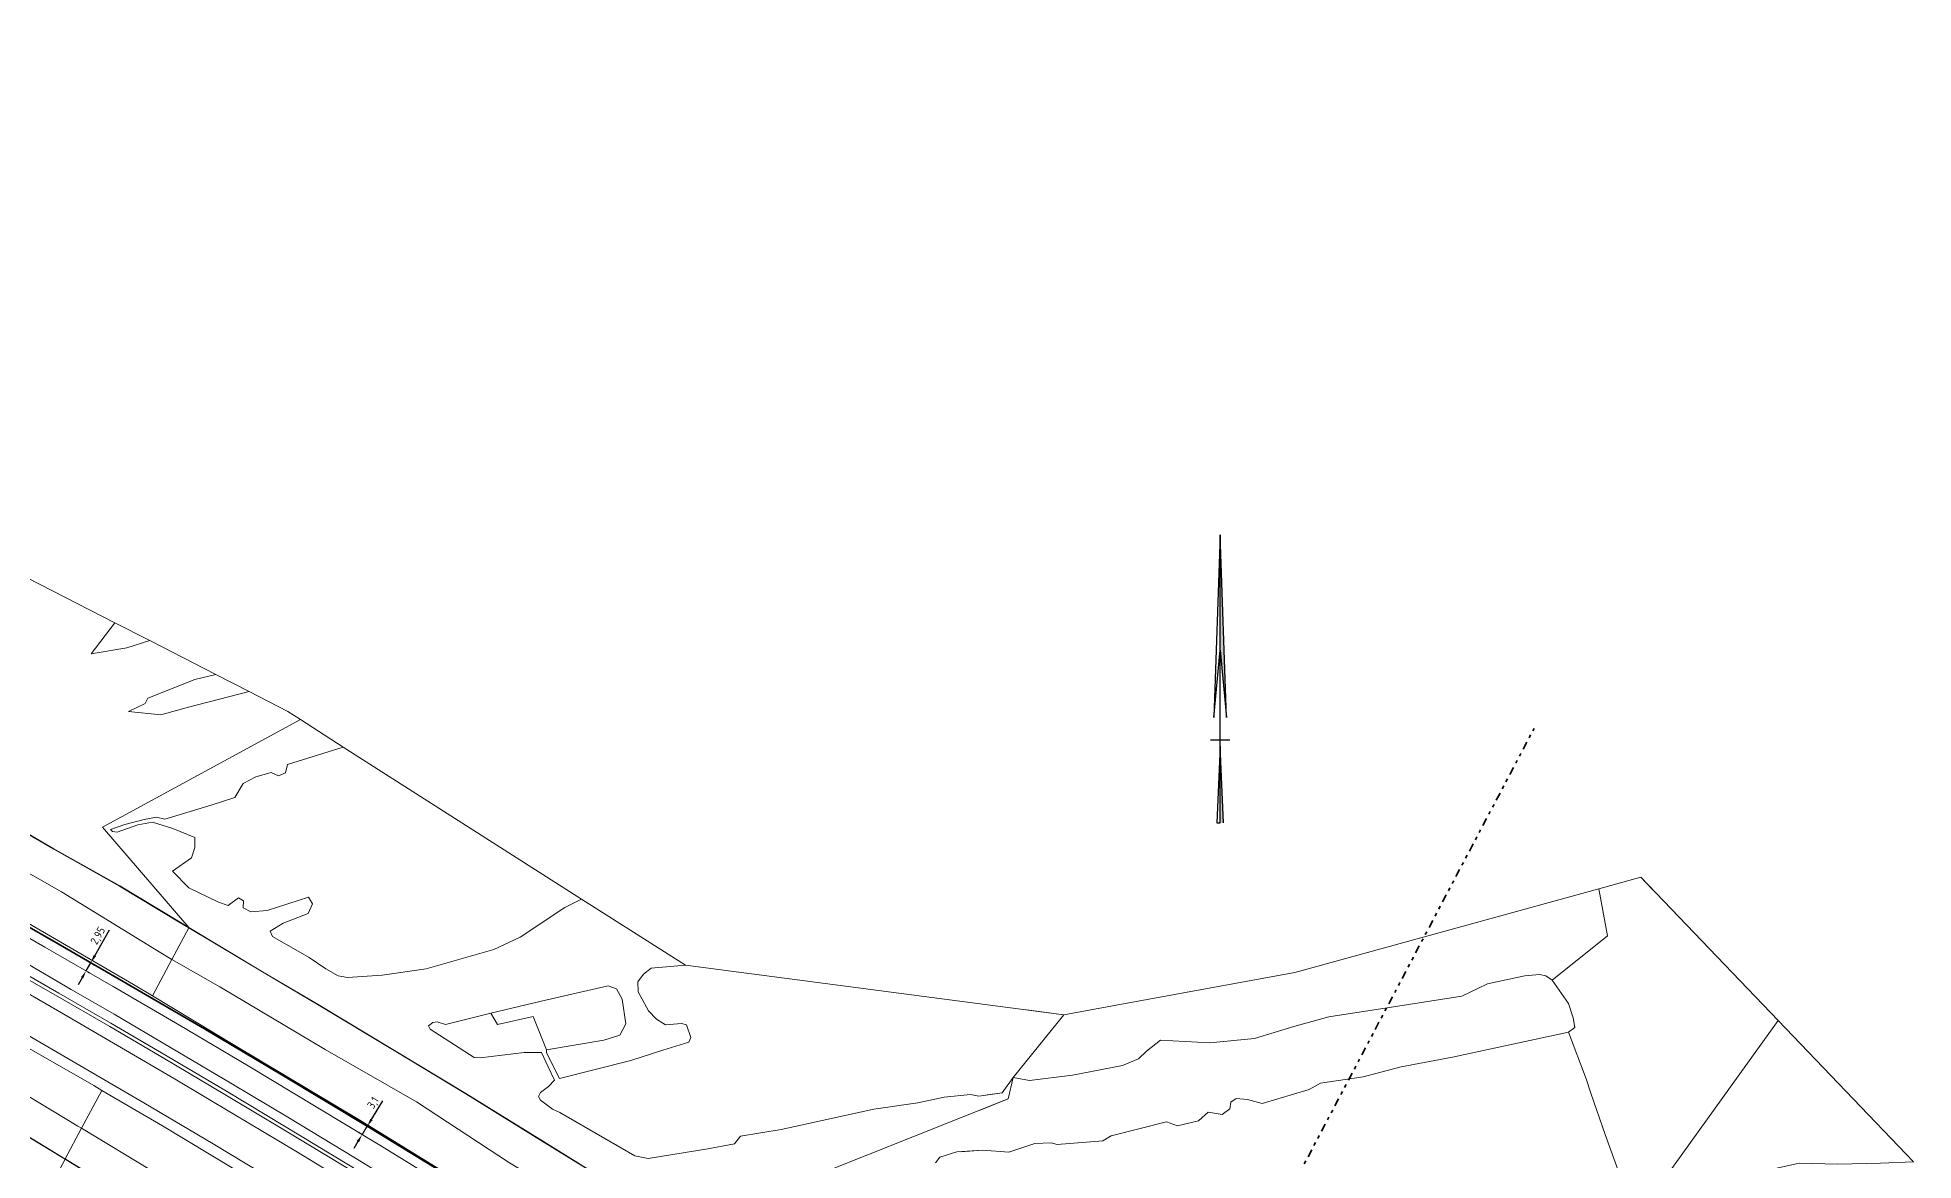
# Model space of a CAD drawing. Header units: metres. Extents: x 112942 to 118371, y 496117 to 499046.
# Drawn here: x 114180 to 114766, y 498146 to 498497 of the extents above; entities that cross this region are included whole.
import ezdxf

# ---------------------------------------------------------------- set-up
doc = ezdxf.new("R2010")
doc.units = ezdxf.units.M
doc.linetypes.add('AL-TEKENBLADGRENS', pattern=[11.5, 2.5, -1.5, 1, -1.5, 1, -1.5, 2.5])
for name, color, linetype, lineweight in [('B-WE-OG-TOPOKAART-G', 7, 'Continuous', 18), ('N-WE-KL-DATA_GLASVEZEL-G', 90, 'KL-GLASVEZEL-N', 35), ('N-WE-KL-DATA_GLASVEZEL-M', 7, 'Continuous', 18), ('X-XX-AL-ORIENTATIE-S', 7, 'Continuous', 25), ('X-XX-AL-TEKENBLADGRENS-G', 7, 'AL-TEKENBLADGRENS', 35)]:
    doc.layers.add(name, color=color, linetype=linetype, lineweight=lineweight)
doc.styles.add('ISO', font='isocp.shx')
doc.linetypes.add('KL-GLASVEZEL-N', pattern='A,4,-1,[101,NLCS.SHX,S=0.5,R=0,X=0,Y=0],-1,4,-1,["G",Standard,S=1,R=0,X=-0.25,Y=-0.5],-1.5', length=12.5)
doc.dimstyles.new('ISO', dxfattribs={"dimtxt": 2.5, "dimasz": 2.5, "dimexe": 1.25, "dimexo": 0.625, "dimtad": 1, "dimtxsty": 'ISO', "dimcen": 2.5, "dimadec": 0, "dimazin": 0, "dimtfac": 1, "dimtmove": 0, "dimatfit": 3, "dimfxl": 0, "dimarcsym": 0})

# ---------------------------------------------------------------- blocks, each defined once
blk = doc.blocks.new('*D55')
at = {"layer": 'Defpoints', "color": 0, "transparency": 16777216}
for p in [(114282.58, 498156.53), (114282.58, 498156.53), (114280.96, 498153.89)]:
    blk.add_point(p, dxfattribs=at)
at = {"layer": 'N-WE-KL-DATA_GLASVEZEL-M', "color": 0, "lineweight": -2, "transparency": 16777216}
for p, q in [((114283.89, 498158.66), (114287.48, 498164.52)), ((114280.96, 498153.89), (114282.58, 498156.53)), ((114282.05, 498156.86), (114281.51, 498157.18)), ((114279.66, 498151.75), (114278.35, 498149.62)), ((114280.43, 498154.21), (114279.9, 498154.54))]:
    blk.add_line(p, q, dxfattribs=at)
at = {"layer": 'N-WE-KL-DATA_GLASVEZEL-M', "color": 0, "transparency": 16777216}
for points in [[(114283.53, 498158.88), (114284.24, 498158.44), (114282.58, 498156.53)], [(114279.3, 498151.97), (114280.01, 498151.54), (114280.96, 498153.89)]]:
    blk.add_solid(points, dxfattribs=at)
at = {"layer": 'N-WE-KL-DATA_GLASVEZEL-M', "color": 0, "transparency": 16777216, "insert": (114284.58, 498163.74), "char_height": 2.5, "attachment_point": 5, "rotation": 58.51484, "style": 'ISO'}
blk.add_mtext('3,1', dxfattribs=at)
blk = doc.blocks.new('*D56')
at = {"layer": 'Defpoints', "color": 0, "transparency": 16777216}
for p in [(114194.75, 498205.08), (114196.22, 498207.64), (114196.22, 498207.64)]:
    blk.add_point(p, dxfattribs=at)
at = {"layer": 'N-WE-KL-DATA_GLASVEZEL-M', "color": 0, "lineweight": -2, "transparency": 16777216}
for p, q in [((114197.47, 498209.81), (114202.11, 498217.87)), ((114194.75, 498205.08), (114196.22, 498207.64)), ((114195.29, 498204.77), (114195.83, 498204.46)), ((114196.76, 498207.33), (114197.3, 498207.02)), ((114193.5, 498202.92), (114192.25, 498200.75))]:
    blk.add_line(p, q, dxfattribs=at)
at = {"layer": 'N-WE-KL-DATA_GLASVEZEL-M', "color": 0, "transparency": 16777216}
for points in [[(114197.11, 498210.02), (114197.83, 498209.6), (114196.22, 498207.64)], [(114193.14, 498203.13), (114193.86, 498202.71), (114194.75, 498205.08)]]:
    blk.add_solid(points, dxfattribs=at)
at = {"layer": 'N-WE-KL-DATA_GLASVEZEL-M', "color": 0, "transparency": 16777216, "insert": (114198.62, 498215.95), "char_height": 2.5, "attachment_point": 5, "rotation": 60.0744, "style": 'ISO'}
blk.add_mtext('2,95', dxfattribs=at)
blk = doc.blocks.new('SAL-ORIENTATIE_NOORDPIJL-SO')
for p, q in [((0, 64), (-2, 7)), ((0, -26), (0, 64)), ((2, 7), (0, 64)), ((-2, 7), (0, 28)), ((0, 28), (2, 7)), ((-3, 0), (3, 0)), ((0, -2), (-1, -26)), ((1, -26), (0, -2)), ((-1, -26), (0, -26))]:
    blk.add_line(p, q)
for points in [[(2, 7), (0, 28), (0, 64)], [(0, -26), (1, -26), (0, -2)]]:
    blk.add_solid(points)

msp = doc.modelspace()

# ---------------------------------------------------------------- linework, layer by layer
at = {"layer": 'B-WE-OG-TOPOKAART-G'}
for points in [[(114226.834, 498218.514, -0.935), (114221.578, 498208.678, 0.217), (114218.066, 498210.683, 0.22), (114187.068, 498229.807, 0.07), (114160.811, 498244.714, 0.09), (114140.788, 498255.004, 0.2), (114117.894, 498268.329, 0.22), (114093.724, 498281.305, 0.177), (114069.459, 498295.199, 0.183), (114048.927, 498305.576, 0.18), (114025.221, 498318.342, 0.133), (114021.494, 498320.245, 0.129), (114026.283, 498329.544, -0.855), (114033.428, 498325.805, -0.863), (114057.028, 498313.416, -0.873), (114079.251, 498301.689, -0.857), (114103.852, 498288.726, -0.88), (114123.005, 498278.522, -0.933), (114143.408, 498266.853, -0.95), (114167.201, 498253.188, -0.92), (114184.64, 498243.122, -0.943), (114205.187, 498231.517, -0.983), (114223.873, 498220.288, -0.947), (114226.834, 498218.514, -0.935)], [(114172.461, 498329.889, -1.05), (114203.715, 498313.861, -1.02), (114196.293, 498304.167, -1.02), (114207.512, 498306.054, -1.04), (114214.608, 498308.275, -1.027), (114235.252, 498297.688, -1.013), (114228.713, 498296.161, -1.017), (114214.065, 498290.267, -1.03), (114213.199, 498288.578, -0.99), (114207.971, 498286.148, -0.99), (114218.097, 498285.073, -0.987), (114226.718, 498287.508, -0.973), (114245.682, 498292.34, -0.93), (114257.759, 498286.146, -1.117), (114261.682, 498283.646, -1.096), (114199.851, 498249.986, -1.095), (114226.885, 498218.6, -1.113)], [(114221.578, 498208.678, 0.217), (114215.458, 498197.237, 6.227), (114209.531, 498200.798, 6.183), (114169.703, 498224.019, 6.2), (114140.422, 498240.735, 6.247), (114115.293, 498254.577, 6.233), (114089.548, 498268.967, 6.3), (114064.71, 498282.483, 6.313), (114040.288, 498295.244, 6.287), (114018.185, 498307.136, 6.26), (114015.472, 498308.553, 6.257), (114021.494, 498320.245, 0.129), (114025.221, 498318.342, 0.133), (114048.927, 498305.576, 0.18), (114069.459, 498295.199, 0.183), (114093.724, 498281.305, 0.177), (114117.894, 498268.329, 0.22), (114140.788, 498255.004, 0.2), (114160.811, 498244.714, 0.09), (114187.068, 498229.807, 0.07), (114218.066, 498210.683, 0.22), (114221.578, 498208.678, 0.217)], [(114214.608, 498308.275, -1.027), (114207.512, 498306.054, -1.04), (114196.293, 498304.167, -1.02), (114203.715, 498313.861, -1.02), (114214.608, 498308.275, -1.027)], [(114245.682, 498292.34, -0.93), (114226.718, 498287.508, -0.973), (114218.097, 498285.073, -0.987), (114207.971, 498286.148, -0.99), (114213.199, 498288.578, -0.99), (114214.065, 498290.267, -1.03), (114228.713, 498296.161, -1.017), (114235.252, 498297.688, -1.013), (114245.682, 498292.34, -0.93)], [(114361.625, 498136.925, -1.113), (114337.604, 498151.804, -1.113), (114313.42, 498166.786, -1.113), (114291.065, 498180.248, -1.113), (114267.286, 498194.578, -1.113), (114250.385, 498204.52, -1.113), (114226.885, 498218.6, -1.113), (114199.851, 498249.986, -1.095), (114261.682, 498283.646, -1.096), (114275.049, 498275.025, -1.032), (114257.674, 498269.59, -1.041), (114257.043, 498266.989, -1.041), (114254.825, 498265.971, -1.041), (114252.551, 498267.044, -1.047), (114247.734, 498265.733, -1.044), (114243.825, 498263.64, -1.049), (114241.162, 498259.201, -1.049), (114234.083, 498257.009, -1.072), (114219.345, 498252.471, -1.072), (114216.732, 498253.121, -1.072), (114212.935, 498252.386, -1.072), (114206.893, 498250.839, -1.072), (114202.371, 498249.227, -1.072), (114203.007, 498248.643, -1.072), (114204.44, 498248.38, -1.072), (114210.944, 498250.749, -1.072), (114215.466, 498251.552, -1.072), (114221.805, 498249.608, -1.058), (114228.768, 498246.774, -1.009), (114228.74, 498243.617, -1.009), (114227.67, 498240.402, -1.009), (114221.726, 498236.212, -1.009), (114226.831, 498231.03, -1.009), (114236.068, 498226.512, -0.995), (114239.123, 498225.551, -0.986), (114242.372, 498227.857, -0.966), (114243.962, 498226.922, -0.966), (114243.868, 498224.807, -1.006), (114246.161, 498223.538, -1.006), (114251.305, 498223.979, -1.006), (114264.18, 498228.06, -0.961), (114265.511, 498225.986, -0.935), (114264.134, 498223.033, -0.935), (114256.351, 498219.951, -0.889), (114252.233, 498217.472, -0.918), (114252.994, 498215.814, -0.918), (114264.431, 498209.27, -0.958), (114269.639, 498205.704, -0.972), (114273.515, 498203.537, -0.926), (114276.374, 498202.986, -0.926), (114287.215, 498203.705, -0.869), (114300.948, 498205.702, -0.846), (114322.138, 498211.746, -0.932), (114330.331, 498215.571, -0.909), (114344.336, 498224.913, -0.823), (114349.516, 498227.45, -0.843), (114381.974, 498206.909, -0.857), (114371.244, 498205.956, -0.92), (114368.835, 498204.052, -0.92), (114367.082, 498201.7, -0.92), (114367.204, 498198.543, -0.92), (114370.459, 498192.564, -0.909), (114372.955, 498189.999, -0.909), (114375.747, 498188.243, -0.909), (114380.729, 498188.634, -0.909), (114382.337, 498188.177, -0.849), (114383.701, 498184.235, -0.817), (114383.064, 498182.772, -0.78), (114374.96, 498180.28, -0.766), (114364.971, 498177.126, -0.86), (114342.661, 498171.492, -0.912), (114338.535, 498179.47, -0.935), (114338.564, 498180.436, -0.935), (114356.526, 498183.411, -0.766), (114361.494, 498184.98, -0.766), (114363.364, 498188.573, -0.766), (114362.197, 498196.225, -0.809), (114360.395, 498199.517, -0.809), (114357.889, 498200.399, -0.809), (114336.516, 498195.464, -0.809), (114321.234, 498191.916, -0.806), (114307.036, 498188.35, -0.803), (114304.428, 498189.15, -0.837), (114303.019, 498188.965, -0.837), (114301.675, 498187.922, -0.875), (114302.189, 498186.902, -0.875), (114315.952, 498177.987, -0.846), (114317.904, 498177.941, -0.846), (114331.56, 498179.533, -0.869), (114337.007, 498179.604, -0.918), (114339.107, 498175.094, -0.883), (114341.027, 498170.904, -0.898), (114339.223, 498168.979, -0.883), (114336.689, 498167.103, -0.923), (114336.104, 498165.797, -0.923), (114336.683, 498164.649, -0.923), (114340.452, 498161.892, -0.92), (114342.775, 498160.87, -0.92), (114366.165, 498147.247, -0.912), (114370.364, 498146.484, -0.932), (114388.968, 498149.438, -0.966), (114397.311, 498151.022, -0.986), (114399.155, 498153.4, -0.986), (114411.905, 498155.503, -0.986), (114440.881, 498161.823, -0.986), (114454.574, 498163.805, -0.961), (114462.831, 498165.617, -0.961), (114470.997, 498166.469, -0.961), (114473.605, 498165.978, -0.961), (114480.939, 498167.025, -1.001), (114484.362, 498171.75, -0.986), (114482.76, 498165.063, -1.084), (114393.424, 498129.455, -1.084)], [(114199.687, 498167.756, 6.379), (114193.348, 498155.905, 0.139), (114192.176, 498156.614, 0.137), (114163.807, 498173.646, 0.277), (114139.701, 498187.245, 0.25), (114113.947, 498201.727, 0.17), (114094.501, 498213.073, 0.193), (114075.619, 498223.612, 0.147), (114052.497, 498236.385, 0.07), (114032.793, 498246.739, 0.063), (114013.597, 498257.343, 0.16), (113994.261, 498267.368, 0.141), (114000.294, 498279.082, 6.4), (114015.521, 498271.12, 6.43), (114042.013, 498257.175, 6.397), (114068.302, 498243.076, 6.387), (114096.917, 498226.869, 6.293), (114127.107, 498209.785, 6.43), (114151.767, 498195.86, 6.297), (114175.482, 498181.656, 6.3), (114197.127, 498169.25, 6.387), (114199.687, 498167.756, 6.379)], [(114349.516, 498227.45, -0.843), (114344.336, 498224.913, -0.823), (114330.331, 498215.571, -0.909), (114322.138, 498211.746, -0.932), (114300.948, 498205.702, -0.846), (114287.215, 498203.705, -0.869), (114276.374, 498202.986, -0.926), (114273.515, 498203.537, -0.926), (114269.639, 498205.704, -0.972), (114264.431, 498209.27, -0.958), (114252.994, 498215.814, -0.918), (114252.233, 498217.472, -0.918), (114256.351, 498219.951, -0.889), (114264.134, 498223.033, -0.935), (114265.511, 498225.986, -0.935), (114264.18, 498228.06, -0.961), (114251.305, 498223.979, -1.006), (114246.161, 498223.538, -1.006), (114243.868, 498224.807, -1.006), (114243.962, 498226.922, -0.966), (114242.372, 498227.857, -0.966), (114239.123, 498225.551, -0.986), (114236.068, 498226.512, -0.995), (114226.831, 498231.03, -1.009), (114221.726, 498236.212, -1.009), (114227.67, 498240.402, -1.009), (114228.74, 498243.617, -1.009), (114228.768, 498246.774, -1.009), (114221.805, 498249.608, -1.058), (114215.466, 498251.552, -1.072), (114210.944, 498250.749, -1.072), (114204.44, 498248.38, -1.072), (114203.007, 498248.643, -1.072), (114202.371, 498249.227, -1.072), (114206.893, 498250.839, -1.072), (114212.935, 498252.386, -1.072), (114216.732, 498253.121, -1.072), (114219.345, 498252.471, -1.072), (114234.083, 498257.009, -1.072), (114241.162, 498259.201, -1.049), (114243.825, 498263.64, -1.049), (114247.734, 498265.733, -1.044), (114252.551, 498267.044, -1.047), (114254.825, 498265.971, -1.041), (114257.043, 498266.989, -1.041), (114257.674, 498269.59, -1.041), (114275.049, 498275.025, -1.032), (114349.516, 498227.45, -0.843)], [(114193.348, 498155.905, 0.139), (114188.23, 498146.325, -0.776), (114187.253, 498146.928, -0.773), (114165.189, 498160.328, -0.773), (114146.598, 498171.24, -0.753), (114119.12, 498186.707, -0.717), (114094.745, 498200.796, -0.707), (114073.361, 498212.608, -0.72), (114052.608, 498223.938, -0.737), (114028.157, 498237.41, -0.717), (114008.962, 498247.647, -0.737), (113989.489, 498258.1, -0.672), (113994.261, 498267.368, 0.141), (114013.597, 498257.343, 0.16), (114032.793, 498246.739, 0.063), (114052.497, 498236.385, 0.07), (114075.619, 498223.612, 0.147), (114094.501, 498213.073, 0.193), (114113.947, 498201.727, 0.17), (114139.701, 498187.245, 0.25), (114163.807, 498173.646, 0.277), (114192.176, 498156.614, 0.137), (114193.348, 498155.905, 0.139)], [(114188.23, 498146.325, -0.776), (114188.177, 498146.24, -1.105), (114187.201, 498146.843, -1.116), (114165.138, 498160.242, -1.116), (114146.548, 498171.153, -1.116), (114119.07, 498186.62, -1.116), (114094.696, 498200.709, -1.116), (114073.313, 498212.52, -1.116), (114052.56, 498223.85, -1.116), (114028.109, 498237.322, -1.116), (114008.915, 498247.559, -1.116), (113989.442, 498258.012, -1.116), (113989.489, 498258.1, -0.672), (114008.962, 498247.647, -0.737), (114028.157, 498237.41, -0.717), (114052.608, 498223.938, -0.737), (114073.361, 498212.608, -0.72), (114094.745, 498200.796, -0.707), (114119.12, 498186.707, -0.717), (114146.598, 498171.24, -0.753), (114165.189, 498160.328, -0.773), (114187.253, 498146.928, -0.773), (114188.23, 498146.325, -0.776)], [(114226.885, 498218.6, -1.113), (114226.834, 498218.514, -0.935), (114223.873, 498220.288, -0.947), (114205.187, 498231.517, -0.983), (114184.64, 498243.122, -0.943), (114167.201, 498253.188, -0.92)], [(114167.251, 498253.275, -1.116), (114184.69, 498243.209, -1.116), (114205.237, 498231.603, -1.116), (114223.924, 498220.374, -1.116), (114226.885, 498218.6, -1.113)], [(114226.885, 498218.6, -1.113), (114223.924, 498220.374, -1.116), (114205.237, 498231.603, -1.116), (114184.69, 498243.209, -1.116), (114167.251, 498253.275, -1.116)], [(114660.152, 498179.854, -0.772), (114657.831, 498185.941, -0.781), (114659.825, 498187.38, -0.714), (114659.292, 498190.373, -0.714), (114657.868, 498194.914, -0.685), (114652.704, 498202.195, -0.685), (114670.018, 498215.993, -0.567), (114667.351, 498230.723, -0.83), (114680.494, 498234.313, -0.54), (114683.892, 498230.765, -0.532)], [(114723.329, 498189.592, -0.441), (114681.061, 498130.746, -0.957), (114677.347, 498131.749, -0.905), (114669.28, 498153.97, -0.994), (114664.821, 498166.909, -1.026), (114663.408, 498171.313, -0.76), (114657.831, 498185.941, -0.781), (114659.825, 498187.38, -0.714), (114659.292, 498190.373, -0.714), (114657.868, 498194.914, -0.685), (114652.704, 498202.195, -0.685), (114670.018, 498215.993, -0.567), (114667.351, 498230.723, -0.83), (114680.494, 498234.313, -0.54), (114723.329, 498189.592, -0.441)], [(114652.704, 498202.195, -0.685), (114650.765, 498203.546, -0.656), (114648.755, 498203.991, -0.656), (114644.238, 498203.526, -0.708), (114632.564, 498201.066, -0.939), (114624.553, 498197.167, -0.945), (114601.234, 498193.538, -0.945), (114582.995, 498190.765, -0.945), (114572.047, 498187.657, -0.925), (114559.764, 498183.995, -0.916), (114545.78, 498182.579, -0.922), (114530.35, 498183.398, -1.02), (114526.027, 498179.983, -0.913), (114523.518, 498177.549, -0.913), (114518.501, 498175.473, -0.939), (114502.903, 498172.476, -0.939), (114489.497, 498170.799, -0.922), (114484.362, 498171.75, -0.986), (114500.177, 498191.358, -1.068), (114516.565, 498194.354, -1.067), (114572.315, 498204.545, -1.063), (114667.351, 498230.723, -0.83), (114670.018, 498215.993, -0.567), (114652.704, 498202.195, -0.685)], [(114652.704, 498202.195, -0.685), (114650.765, 498203.546, -0.656), (114648.755, 498203.991, -0.656), (114644.238, 498203.526, -0.708), (114632.564, 498201.066, -0.939), (114624.553, 498197.167, -0.945), (114601.234, 498193.538, -0.945), (114582.995, 498190.765, -0.945), (114572.047, 498187.657, -0.925), (114559.764, 498183.995, -0.916), (114545.78, 498182.579, -0.922), (114530.35, 498183.398, -1.02), (114526.027, 498179.983, -0.913), (114523.518, 498177.549, -0.913), (114518.501, 498175.473, -0.939), (114502.903, 498172.476, -0.939), (114489.497, 498170.799, -0.922), (114484.362, 498171.75, -0.986), (114500.177, 498191.358, -1.068), (114516.565, 498194.354, -1.067), (114572.315, 498204.545, -1.063), (114667.351, 498230.723, -0.83), (114670.018, 498215.993, -0.567), (114652.704, 498202.195, -0.685)], [(114568.813, 497983.977, 6.667), (114566.256, 497985.394, 6.668), (114547.13, 497995.939, 6.73), (114533.851, 498003.377, 6.671), (114515.53, 498013.651, 6.667), (114498.072, 498023.533, 6.691), (114481.042, 498033.329, 6.714), (114462.714, 498043.897, 6.718), (114449.699, 498051.512, 6.719), (114431.087, 498062.464, 6.725), (114408.873, 498075.716, 6.736), (114389.029, 498087.563, 6.736), (114368.113, 498100.178, 6.738), (114347.66, 498112.671, 6.752), (114326.872, 498125.681, 6.725), (114307.103, 498137.925, 6.741), (114286.487, 498150.603, 6.745), (114266.619, 498162.615, 6.735), (114245.341, 498175.46, 6.734), (114223.903, 498188.113, 6.737), (114203.222, 498200.22, 6.737), (114181.891, 498212.522, 6.751), (114160.322, 498224.861, 6.756)], [(114160.322, 498224.861, 6.756), (114181.891, 498212.522, 6.751), (114203.222, 498200.22, 6.737), (114223.903, 498188.113, 6.737), (114245.341, 498175.46, 6.734), (114266.619, 498162.615, 6.735), (114286.487, 498150.603, 6.745), (114307.103, 498137.925, 6.741), (114326.872, 498125.681, 6.725), (114347.66, 498112.671, 6.752), (114368.113, 498100.178, 6.738), (114389.029, 498087.563, 6.736), (114408.873, 498075.716, 6.736), (114431.087, 498062.464, 6.725), (114449.699, 498051.512, 6.719), (114462.714, 498043.897, 6.718), (114481.042, 498033.329, 6.714), (114498.072, 498023.533, 6.691), (114515.53, 498013.651, 6.667), (114533.851, 498003.377, 6.671), (114547.13, 497995.939, 6.73), (114566.256, 497985.394, 6.668), (114568.813, 497983.977, 6.667)], [(114169.703, 498224.019, 6.2), (114209.531, 498200.798, 6.183), (114215.458, 498197.237, 6.227), (114241.219, 498181.76, 6.42), (114280.264, 498158.399, 6.337), (114310.389, 498139.932, 6.353), (114335.767, 498124.318, 6.423), (114363.913, 498106.662, 6.43), (114395.287, 498087.6, 6.417), (114423.385, 498070.749, 6.307), (114434.07, 498064.385, 6.321), (114457.514, 498050.422, 6.353), (114481.708, 498035.877, 6.34), (114507.821, 498020.809, 6.503), (114519.57, 498014.603, 6.439), (114526.177, 498011.113, 6.403), (114535.233, 498006.33, 6.353)], [(114440.05, 498075.871, 0.13), (114415.28, 498090.648, 0.087), (114378.3, 498114.203, 0.017), (114327.068, 498145.127, 0.137), (114297.945, 498164.141, 0.023), (114269.457, 498180.561, 0.117), (114236.552, 498200.131, 0.203), (114221.578, 498208.678, 0.217), (114226.834, 498218.514, -0.935), (114250.334, 498204.434, -0.837), (114267.235, 498194.492, -0.94), (114291.013, 498180.162, -0.937), (114313.368, 498166.701, -0.943), (114337.551, 498151.719, -0.963), (114361.573, 498136.84, -0.933), (114383.663, 498123.364, -0.903), (114385.94, 498121.971, -0.905), (114398.319, 498114.395, -0.913), (114418.212, 498102.124, -0.917), (114432.587, 498093.499, -0.897), (114445.278, 498085.925, -0.928), (114440.05, 498075.871, 0.13)], [(114361.573, 498136.84, -0.933), (114337.551, 498151.719, -0.963), (114313.368, 498166.701, -0.943), (114291.013, 498180.162, -0.937), (114267.235, 498194.492, -0.94), (114250.334, 498204.434, -0.837), (114226.834, 498218.514, -0.935), (114226.885, 498218.6, -1.113), (114250.385, 498204.52, -1.113), (114267.286, 498194.578, -1.113), (114291.065, 498180.248, -1.113), (114313.42, 498166.786, -1.113), (114337.604, 498151.804, -1.113), (114361.625, 498136.925, -1.113)], [(114173.353, 498204.285, 6.995), (114185.221, 498197.502, 6.981), (114202.116, 498187.688, 6.981), (114219.347, 498177.567, 6.985), (114238.072, 498166.478, 6.995), (114256.188, 498155.629, 7), (114276.397, 498143.447, 7.021)], [(114563.949, 497973.545, 6.915), (114555.668, 497978.085, 6.914), (114537.227, 497988.317, 6.928), (114519.148, 497998.451, 6.902), (114495.663, 498011.825, 6.921), (114476.028, 498023.01, 6.938), (114457.662, 498033.644, 6.964), (114437.144, 498045.708, 6.982), (114423.54, 498053.677, 6.995), (114399.949, 498067.74, 7.008), (114379.408, 498080.088, 7), (114358.076, 498093.086, 7.001), (114337.054, 498106.022, 6.997), (114314.132, 498120.239, 7.005), (114294.667, 498132.284, 7.016), (114276.397, 498143.447, 7.021), (114256.188, 498155.629, 7), (114238.072, 498166.478, 6.995), (114219.347, 498177.567, 6.985), (114202.116, 498187.688, 6.981), (114185.221, 498197.502, 6.981), (114173.353, 498204.285, 6.995)], [(114564.388, 497974.487, 6.909), (114556.27, 497978.928, 6.915), (114537.89, 497989.186, 6.909), (114519.587, 497999.483, 6.891), (114496.173, 498012.676, 6.902), (114476.707, 498023.76, 6.934), (114457.894, 498034.68, 6.956), (114437.805, 498046.438, 6.974), (114423.805, 498054.694, 6.983), (114401.07, 498068.231, 6.996), (114379.925, 498081.022, 6.994), (114359.294, 498093.501, 6.988), (114337.05, 498107.22, 6.984), (114315.512, 498120.601, 6.992), (114295.004, 498133.294, 7), (114276.723, 498144.46, 7.004), (114256.746, 498156.557, 6.99), (114238.609, 498167.454, 6.979), (114220.035, 498178.428, 6.985), (114202.453, 498188.703, 6.966), (114186.228, 498198.14, 6.971), (114174.198, 498205.057, 6.974)], [(114175.147, 498208.024, 6.911), (114190.129, 498199.311, 6.895), (114203.513, 498191.557, 6.905), (114221.121, 498181.162, 6.908), (114240.008, 498169.986, 6.908), (114258.256, 498159.037, 6.917), (114278.364, 498146.857, 6.942), (114299.987, 498133.601, 6.929), (114317.589, 498122.675, 6.925), (114338.089, 498109.876, 6.928), (114361.692, 498095.308, 6.928), (114380.537, 498083.794, 6.929), (114403.322, 498070.069, 6.924), (114424.639, 498057.396, 6.923), (114439.205, 498048.794, 6.916), (114458.747, 498037.364, 6.908), (114478.071, 498026.025, 6.879), (114496.982, 498014.653, 6.851), (114520.213, 498000.651, 6.873), (114538.35, 497989.956, 6.891), (114556.533, 497979.347, 6.91), (114564.536, 497974.805, 6.904)], [(114434.07, 498064.385, 6.321), (114423.385, 498070.749, 6.307), (114395.287, 498087.6, 6.417), (114363.913, 498106.662, 6.43), (114335.767, 498124.318, 6.423), (114310.389, 498139.932, 6.353), (114280.264, 498158.399, 6.337), (114241.219, 498181.76, 6.42), (114215.458, 498197.237, 6.227), (114221.578, 498208.678, 0.217), (114236.552, 498200.131, 0.203), (114269.457, 498180.561, 0.117), (114297.945, 498164.141, 0.023), (114327.068, 498145.127, 0.137), (114378.3, 498114.203, 0.017), (114415.28, 498090.648, 0.087), (114440.05, 498075.871, 0.13), (114434.07, 498064.385, 6.321)], [(114484.362, 498171.75, -0.986), (114480.939, 498167.025, -1.001), (114473.605, 498165.978, -0.961), (114470.997, 498166.469, -0.961), (114462.831, 498165.617, -0.961), (114454.574, 498163.805, -0.961), (114440.881, 498161.823, -0.986), (114411.905, 498155.503, -0.986), (114399.155, 498153.4, -0.986), (114397.311, 498151.022, -0.986), (114388.968, 498149.438, -0.966), (114370.364, 498146.484, -0.932), (114366.165, 498147.247, -0.912), (114342.775, 498160.87, -0.92), (114340.452, 498161.892, -0.92), (114336.683, 498164.649, -0.923), (114336.104, 498165.797, -0.923), (114336.689, 498167.103, -0.923), (114339.223, 498168.979, -0.883), (114341.027, 498170.904, -0.898), (114339.107, 498175.094, -0.883), (114337.007, 498179.604, -0.918), (114331.56, 498179.533, -0.869), (114317.904, 498177.941, -0.846), (114315.952, 498177.987, -0.846), (114302.189, 498186.902, -0.875), (114301.675, 498187.922, -0.875), (114303.019, 498188.965, -0.837), (114304.428, 498189.15, -0.837), (114307.036, 498188.35, -0.803), (114321.234, 498191.916, -0.806), (114323.263, 498188.373, -0.737), (114334.413, 498190.822, -0.757), (114338.564, 498180.436, -0.935), (114338.535, 498179.47, -0.935), (114342.661, 498171.492, -0.912), (114364.971, 498177.126, -0.86), (114374.96, 498180.28, -0.766), (114383.064, 498182.772, -0.78), (114383.701, 498184.235, -0.817), (114382.337, 498188.177, -0.849), (114380.729, 498188.634, -0.909), (114375.747, 498188.243, -0.909), (114372.955, 498189.999, -0.909), (114370.459, 498192.564, -0.909), (114367.204, 498198.543, -0.92), (114367.082, 498201.7, -0.92), (114368.835, 498204.052, -0.92), (114371.244, 498205.956, -0.92), (114381.974, 498206.909, -0.857), (114500.177, 498191.358, -1.068), (114484.362, 498171.75, -0.986)], [(114393.424, 498129.455, -1.084), (114482.76, 498165.063, -1.084), (114484.362, 498171.75, -0.986), (114489.497, 498170.799, -0.922), (114502.903, 498172.476, -0.939), (114518.501, 498175.473, -0.939), (114523.518, 498177.549, -0.913), (114526.027, 498179.983, -0.913), (114530.35, 498183.398, -1.02), (114545.78, 498182.579, -0.922), (114559.764, 498183.995, -0.916), (114572.047, 498187.657, -0.925), (114582.995, 498190.765, -0.945), (114601.234, 498193.538, -0.945), (114624.553, 498197.167, -0.945), (114632.564, 498201.066, -0.939), (114644.238, 498203.526, -0.708), (114648.755, 498203.991, -0.656), (114650.765, 498203.546, -0.656), (114652.704, 498202.195, -0.685), (114657.868, 498194.914, -0.685), (114659.292, 498190.373, -0.714), (114659.825, 498187.38, -0.714), (114657.831, 498185.941, -0.781), (114621.559, 498178.159, -0.769), (114605.551, 498175.07, -0.824), (114593.671, 498172.011, -0.824), (114580.335, 498169.973, -0.859), (114576.851, 498168.033, -0.859), (114562.167, 498163.666, -0.87), (114557.615, 498164.913, -0.87), (114554.027, 498165.158, -0.87), (114552.407, 498164.058, -0.87), (114552.003, 498161.948, -0.87), (114549.603, 498160.194, -0.925), (114545.302, 498160.906, -0.925), (114542.227, 498158.225, -0.971), (114535.661, 498156.634, -0.971), (114532.312, 498157.888, -0.954), (114515.027, 498153.578, -0.954), (114512.375, 498151.966, -0.954), (114498.132, 498150.837, -0.954), (114496.183, 498151.397, -0.954), (114491.131, 498151.105, -0.954), (114482.963, 498148.419, -0.977), (114474.795, 498149.047, -0.928), (114466.766, 498148.508, -0.902), (114461.46, 498146.867, -0.902), (114460.148, 498145.127, -0.902)], [(114474.058, 498161.594, -1.084), (114482.76, 498165.063, -1.084), (114484.362, 498171.75, -0.986), (114489.497, 498170.799, -0.922), (114502.903, 498172.476, -0.939), (114518.501, 498175.473, -0.939), (114523.518, 498177.549, -0.913), (114526.027, 498179.983, -0.913), (114530.35, 498183.398, -1.02), (114545.78, 498182.579, -0.922), (114559.764, 498183.995, -0.916), (114572.047, 498187.657, -0.925), (114582.995, 498190.765, -0.945), (114601.234, 498193.538, -0.945), (114624.553, 498197.167, -0.945), (114632.564, 498201.066, -0.939), (114644.238, 498203.526, -0.708), (114648.755, 498203.991, -0.656), (114650.765, 498203.546, -0.656), (114652.704, 498202.195, -0.685), (114657.868, 498194.914, -0.685), (114659.292, 498190.373, -0.714), (114659.825, 498187.38, -0.714), (114657.831, 498185.941, -0.781), (114621.559, 498178.159, -0.769), (114605.551, 498175.07, -0.824), (114593.671, 498172.011, -0.824), (114580.335, 498169.973, -0.859), (114576.851, 498168.033, -0.859), (114562.167, 498163.666, -0.87), (114557.615, 498164.913, -0.87), (114554.027, 498165.158, -0.87), (114552.407, 498164.058, -0.87), (114552.003, 498161.948, -0.87), (114549.603, 498160.194, -0.925), (114545.302, 498160.906, -0.925), (114542.227, 498158.225, -0.971), (114535.661, 498156.634, -0.971), (114532.312, 498157.888, -0.954), (114515.027, 498153.578, -0.954), (114512.375, 498151.966, -0.954), (114498.132, 498150.837, -0.954), (114496.183, 498151.397, -0.954), (114491.131, 498151.105, -0.954), (114482.963, 498148.419, -0.977), (114474.795, 498149.047, -0.928), (114467.994, 498148.59, -0.906)], [(114562.326, 497970.066, 6.919), (114556.902, 497973.053, 6.924), (114539.937, 497982.463, 6.937), (114523.844, 497991.473, 6.95), (114506.241, 498001.35, 6.951), (114487.419, 498012.035, 6.933), (114469.25, 498022.44, 6.987), (114448.67, 498034.427, 7.005), (114430.013, 498045.377, 6.984), (114409.906, 498057.203, 7.017), (114391.561, 498068.176, 7.008), (114371.996, 498080.106, 7.006), (114356.107, 498089.794, 7.013), (114336.3, 498101.952, 7.005), (114318.966, 498112.661, 7.014), (114303.782, 498122.1, 7.004), (114287.259, 498132.286, 7.01), (114260.254, 498148.711, 6.996), (114240.711, 498160.433, 7), (114222.55, 498171.237, 7.009), (114204.604, 498181.776, 7.002), (114187.752, 498191.596, 6.987), (114168.705, 498202.578, 6.999)], [(114168.705, 498202.578, 6.999), (114187.752, 498191.596, 6.987), (114204.604, 498181.776, 7.002), (114222.55, 498171.237, 7.009), (114240.711, 498160.433, 7), (114260.254, 498148.711, 6.996), (114287.259, 498132.286, 7.01), (114303.782, 498122.1, 7.004), (114318.966, 498112.661, 7.014), (114336.3, 498101.952, 7.005), (114356.107, 498089.794, 7.013), (114371.996, 498080.106, 7.006), (114391.561, 498068.176, 7.008), (114409.906, 498057.203, 7.017), (114430.013, 498045.377, 6.984), (114448.67, 498034.427, 7.005), (114469.25, 498022.44, 6.987), (114487.419, 498012.035, 6.933), (114506.241, 498001.35, 6.951), (114523.844, 497991.473, 6.95), (114539.937, 497982.463, 6.937), (114556.902, 497973.053, 6.924), (114562.326, 497970.066, 6.919)], [(114321.234, 498191.916, -0.806), (114336.516, 498195.464, -0.809), (114357.889, 498200.399, -0.809), (114360.395, 498199.517, -0.809), (114362.197, 498196.225, -0.809), (114363.364, 498188.573, -0.766), (114361.494, 498184.98, -0.766), (114356.526, 498183.411, -0.766), (114338.564, 498180.436, -0.935), (114334.413, 498190.822, -0.757), (114323.263, 498188.373, -0.737), (114321.234, 498191.916, -0.806)], [(114488.644, 498192.875, -1.047), (114500.177, 498191.358, -1.068), (114484.362, 498171.75, -0.986)], [(114170.279, 498188.638, 6.731), (114192.801, 498175.542, 6.709), (114212.804, 498163.833, 6.7), (114234.403, 498151.038, 6.725), (114254.433, 498138.991, 6.731), (114273.77, 498127.297, 6.719), (114296.329, 498113.493, 6.69), (114317.73, 498100.265, 6.705), (114339.089, 498087.047, 6.728), (114359.927, 498074.247, 6.725), (114379.598, 498062.301, 6.709), (114402.186, 498048.695, 6.744)], [(114557.528, 497959.776, 6.652), (114556.83, 497960.155, 6.652), (114535.226, 497972.137, 6.642), (114514.014, 497983.981, 6.634), (114492.126, 497996.296, 6.696), (114469.582, 498009.27, 6.709), (114447.332, 498022.034, 6.71), (114424.027, 498035.725, 6.728), (114402.186, 498048.695, 6.744), (114379.598, 498062.301, 6.709), (114359.927, 498074.247, 6.725), (114339.089, 498087.047, 6.728), (114317.73, 498100.265, 6.705), (114296.329, 498113.493, 6.69), (114273.77, 498127.297, 6.719), (114254.433, 498138.991, 6.731), (114234.403, 498151.038, 6.725), (114212.804, 498163.833, 6.7), (114192.801, 498175.542, 6.709), (114170.279, 498188.638, 6.731)], [(114460.148, 498145.127, -0.902), (114461.46, 498146.867, -0.902), (114466.766, 498148.508, -0.902), (114474.795, 498149.047, -0.928), (114482.963, 498148.419, -0.977), (114491.131, 498151.105, -0.954), (114496.183, 498151.397, -0.954), (114498.132, 498150.837, -0.954), (114512.375, 498151.966, -0.954), (114515.027, 498153.578, -0.954), (114532.312, 498157.888, -0.954), (114535.661, 498156.634, -0.971), (114542.227, 498158.225, -0.971), (114545.302, 498160.906, -0.925), (114549.603, 498160.194, -0.925), (114552.003, 498161.948, -0.87), (114552.407, 498164.058, -0.87), (114554.027, 498165.158, -0.87), (114557.615, 498164.913, -0.87), (114562.167, 498163.666, -0.87), (114576.851, 498168.033, -0.859), (114580.335, 498169.973, -0.859), (114593.671, 498172.011, -0.824), (114605.551, 498175.07, -0.824), (114621.559, 498178.159, -0.769), (114657.831, 498185.941, -0.781), (114660.152, 498179.854, -0.772)], [(114467.994, 498148.59, -0.906), (114474.795, 498149.047, -0.928), (114482.963, 498148.419, -0.977), (114491.131, 498151.105, -0.954), (114496.183, 498151.397, -0.954), (114498.132, 498150.837, -0.954), (114512.375, 498151.966, -0.954), (114515.027, 498153.578, -0.954), (114532.312, 498157.888, -0.954), (114535.661, 498156.634, -0.971), (114542.227, 498158.225, -0.971), (114545.302, 498160.906, -0.925), (114549.603, 498160.194, -0.925), (114552.003, 498161.948, -0.87), (114552.407, 498164.058, -0.87), (114554.027, 498165.158, -0.87), (114557.615, 498164.913, -0.87), (114562.167, 498163.666, -0.87), (114576.851, 498168.033, -0.859), (114580.335, 498169.973, -0.859), (114593.671, 498172.011, -0.824), (114605.551, 498175.07, -0.824), (114621.559, 498178.159, -0.769), (114657.831, 498185.941, -0.781), (114663.408, 498171.313, -0.76), (114664.821, 498166.909, -1.026), (114669.28, 498153.97, -0.994), (114677.347, 498131.749, -0.905)], [(114681.061, 498130.746, -0.957), (114723.329, 498189.592, -0.441), (114765.618, 498145.441, -0.343), (114755.309, 498144.993, -0.393), (114742.022, 498144.708, -0.54), (114729.899, 498145.03, -0.61), (114705.63, 498139.602, -0.809), (114704.594, 498140.788, -0.789), (114701.528, 498140.846, -0.719), (114699.867, 498139.54, -0.725), (114697.565, 498134.059, -0.804), (114695.292, 498131.944, -0.804), (114694.224, 498130.345, -0.76), (114693.341, 498126.672, -0.719), (114684.854, 498130.013, -0.795), (114681.061, 498130.746, -0.957)], [(114556.253, 497957.042, 6.247), (114526.865, 497973.24, 6.32), (114489.693, 497993.978, 6.353), (114466.96, 498007, 6.41), (114425.574, 498031.157, 6.243), (114418.862, 498035.174, 6.271), (114386.141, 498054.756, 6.41), (114353.084, 498074.73, 6.403), (114323.511, 498092.832, 6.337), (114292.441, 498112.01, 6.287), (114256.054, 498134.053, 6.277), (114218.604, 498156.717, 6.324), (114199.687, 498167.756, 6.379), (114197.127, 498169.25, 6.387), (114175.482, 498181.656, 6.3)], [(114476.28, 498166.36, -0.976), (114480.939, 498167.025, -1.001), (114484.362, 498171.75, -0.986), (114482.76, 498165.063, -1.084), (114474.058, 498161.594, -1.084)], [(114484.362, 498171.75, -0.986), (114480.939, 498167.025, -1.001), (114476.28, 498166.36, -0.976)], [(114413.246, 498024.387, 0.712), (114409.875, 498026.383, 0.71), (114394.075, 498035.784, 0.797), (114391.967, 498036.454, 0.406), (114388.412, 498038.545, 0.417), (114369.028, 498049.033, 0.18), (114351.941, 498059.409, 0.167), (114329.588, 498073.584, 0.173), (114308.341, 498086.696, 0.123), (114287.049, 498099.733, 0.147), (114261.918, 498115.112, 0.157), (114228.136, 498134.862, 0.197), (114193.348, 498155.905, 0.139), (114199.687, 498167.756, 6.379), (114218.604, 498156.717, 6.324), (114256.054, 498134.053, 6.277), (114292.441, 498112.01, 6.287), (114323.511, 498092.832, 6.337), (114353.084, 498074.73, 6.403), (114386.141, 498054.756, 6.41), (114418.862, 498035.174, 6.271), (114413.246, 498024.387, 0.712)], [(114165.138, 498160.242, -1.116), (114187.201, 498146.843, -1.116), (114188.177, 498146.24, -1.105)], [(114207.448, 498134.457, -0.827), (114188.23, 498146.325, -0.776), (114193.348, 498155.905, 0.139), (114228.136, 498134.862, 0.197)], [(114188.177, 498146.24, -1.105), (114173.148, 498118.146, -0.955)], [(114173.148, 498118.146, -0.955), (114188.177, 498146.24, -1.105), (114207.396, 498134.371, -1.105)], [(114363.623, 498039.078, -0.845), (114363.568, 498038.995, -1.105), (114355.069, 498044.636, -1.105), (114342.377, 498052.509, -1.105), (114324.102, 498063.767, -1.105), (114309.766, 498072.451, -1.105), (114285.43, 498087.52, -1.105), (114270.09, 498097.097, -1.105), (114252.907, 498107.406, -1.105), (114230.24, 498120.807, -1.105), (114207.396, 498134.371, -1.105), (114188.177, 498146.24, -1.105), (114188.23, 498146.325, -0.776), (114207.448, 498134.457, -0.827), (114230.291, 498120.893, -0.857), (114252.958, 498107.492, -0.833), (114270.142, 498097.182, -0.857), (114285.483, 498087.605, -0.82), (114309.818, 498072.536, -0.887), (114324.154, 498063.852, -0.93), (114342.43, 498052.594, -0.86), (114355.123, 498044.72, -0.89), (114363.623, 498039.078, -0.845)]]:
    msp.add_polyline3d(points, dxfattribs=at)
at = {"layer": 'N-WE-KL-DATA_GLASVEZEL-G', "flags": 128}
msp.add_lwpolyline([(113627.896, 498496.699), (113651.209, 498486.151), (113674.376, 498475.686), (113700.62, 498463.505), (113723.402, 498452.851), (113747.607, 498441.92), (113826.936, 498407.232), (113831.96, 498404.555), (113856.291, 498390.206), (113876.281, 498378.09), (113881.116, 498375.349), (113901.444, 498365.312), (113923.487, 498354.345), (113947.094, 498342.456), (113969.922, 498330.857), (113998.595, 498316.097), (114017.505, 498306.229), (114042.278, 498293.06), (114066.728, 498280.02), (114090.418, 498267.163), (114113.179, 498254.611), (114113.179, 498254.611), (114136.142, 498241.86), (114161.935, 498227.268), (114186.026, 498213.509), (114206.354, 498201.808), (114231.746, 498186.946), (114255.923, 498172.65), (114282.573, 498156.533), (114306.156, 498142.09), (114330.404, 498127.051), (114353.649, 498112.661), (114377.173, 498098.282), (114400.39, 498084.264), (114400.39, 498084.264), (114400.39, 498084.264), (114424.381, 498069.86), (114447.304, 498056.342), (114471.846, 498042.035), (114494.618, 498028.886), (114509.723, 498020.344)], dxfattribs=at)
at = {"layer": 'X-XX-AL-TEKENBLADGRENS-G'}
msp.add_line((114303.426, 497629.639), (114647.076, 498280.787), dxfattribs=at)
at = {"layer": 'X-XX-AL-TEKENBLADGRENS-G', "flags": 128}
msp.add_lwpolyline([(114303.426, 497629.639), (114647.076, 498280.787)], dxfattribs=at)

# ---------------------------------------------------------------- block references
at = {"layer": 'X-XX-AL-ORIENTATIE-S'}
msp.add_blockref('SAL-ORIENTATIE_NOORDPIJL-SO', (114549.037, 498277.284), dxfattribs=at)

# ---------------------------------------------------------------- dimensions: what is measured, and where the dimension line sits
at = {"layer": 'N-WE-KL-DATA_GLASVEZEL-M'}
for p1, p2, picture, middle in [((114194.749, 498205.084), (114196.221, 498207.641), '*D56', (114198.624, 498215.95)), ((114280.962, 498153.885), (114282.581, 498156.529), '*D55', (114284.576, 498163.735))]:
    dim = msp.add_aligned_dim(p1=p1, p2=p2, distance=0, dimstyle='ISO', dxfattribs=at)
    dim.commit()
    dim.dimension.update_dxf_attribs({"geometry": picture, "text_midpoint": middle})

doc.saveas('drawing.dxf')
